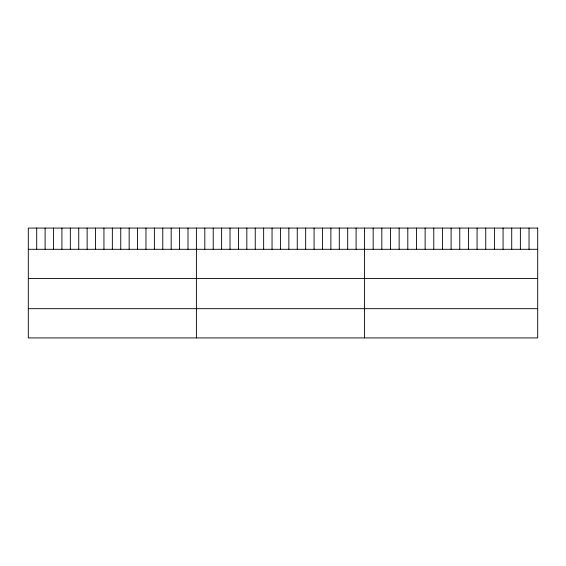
<?xml version="1.0" encoding="UTF-8"?>
<svg xmlns="http://www.w3.org/2000/svg" width="566" height="566" viewBox="0 0 566 566"><rect width="100%" height="100%" fill="white"/><g stroke="black" fill="none" stroke-linecap="round" stroke-linejoin="round"><path stroke-width="0.85" d="M28.3 249.295L537.7 249.295M28.3 278.543L537.7 278.543M28.3 308.682L537.7 308.682M529.04 228.07L529.04 249.295M520.38 228.07L520.38 249.295M511.721 228.07L511.721 249.295M503.061 228.07L503.061 249.295M494.401 228.07L494.401 249.295M485.741 228.07L485.741 249.295M477.081 228.07L477.081 249.295M468.422 228.07L468.422 249.295M459.762 228.07L459.762 249.295M451.102 228.07L451.102 249.295M442.442 228.07L442.442 249.295M433.782 228.07L433.782 249.295M425.123 228.07L425.123 249.295M416.463 228.07L416.463 249.295M407.803 228.07L407.803 249.295M399.143 228.07L399.143 249.295M390.483 228.07L390.483 249.295M381.824 228.07L381.824 249.295M373.164 228.07L373.164 249.295M364.504 228.07L364.504 337.93M356.099 228.07L356.099 249.295M347.694 228.07L347.694 249.295M339.289 228.07L339.289 249.295M330.884 228.07L330.884 249.295M322.478 228.07L322.478 249.295M314.073 228.07L314.073 249.295M305.668 228.07L305.668 249.295M297.263 228.07L297.263 249.295M288.858 228.07L288.858 249.295M280.453 228.07L280.453 249.295M272.048 228.07L272.048 249.295M263.643 228.07L263.643 249.295M255.238 228.07L255.238 249.295M246.833 228.07L246.833 249.295M238.428 228.07L238.428 249.295M230.022 228.07L230.022 249.295M221.617 228.07L221.617 249.295M213.212 228.07L213.212 249.295M204.807 228.07L204.807 249.295M196.402 228.07L196.402 337.93M187.997 228.07L187.997 249.295M179.592 228.07L179.592 249.295M171.187 228.07L171.187 249.295M162.782 228.07L162.782 249.295M154.376 228.07L154.376 249.295M145.971 228.07L145.971 249.295M137.566 228.07L137.566 249.295M129.161 228.07L129.161 249.295M120.756 228.07L120.756 249.295M112.351 228.07L112.351 249.295M103.946 228.07L103.946 249.295M95.541 228.07L95.541 249.295M87.136 228.07L87.136 249.295M78.731 228.07L78.731 249.295M70.326 228.07L70.326 249.295M61.92 228.07L61.92 249.295M53.515 228.07L53.515 249.295M45.11 228.07L45.11 249.295M36.705 228.07L36.705 249.295M537.7 228.07L28.3 228.07L28.3 337.93L537.7 337.93L537.7 228.07"/></g></svg>
